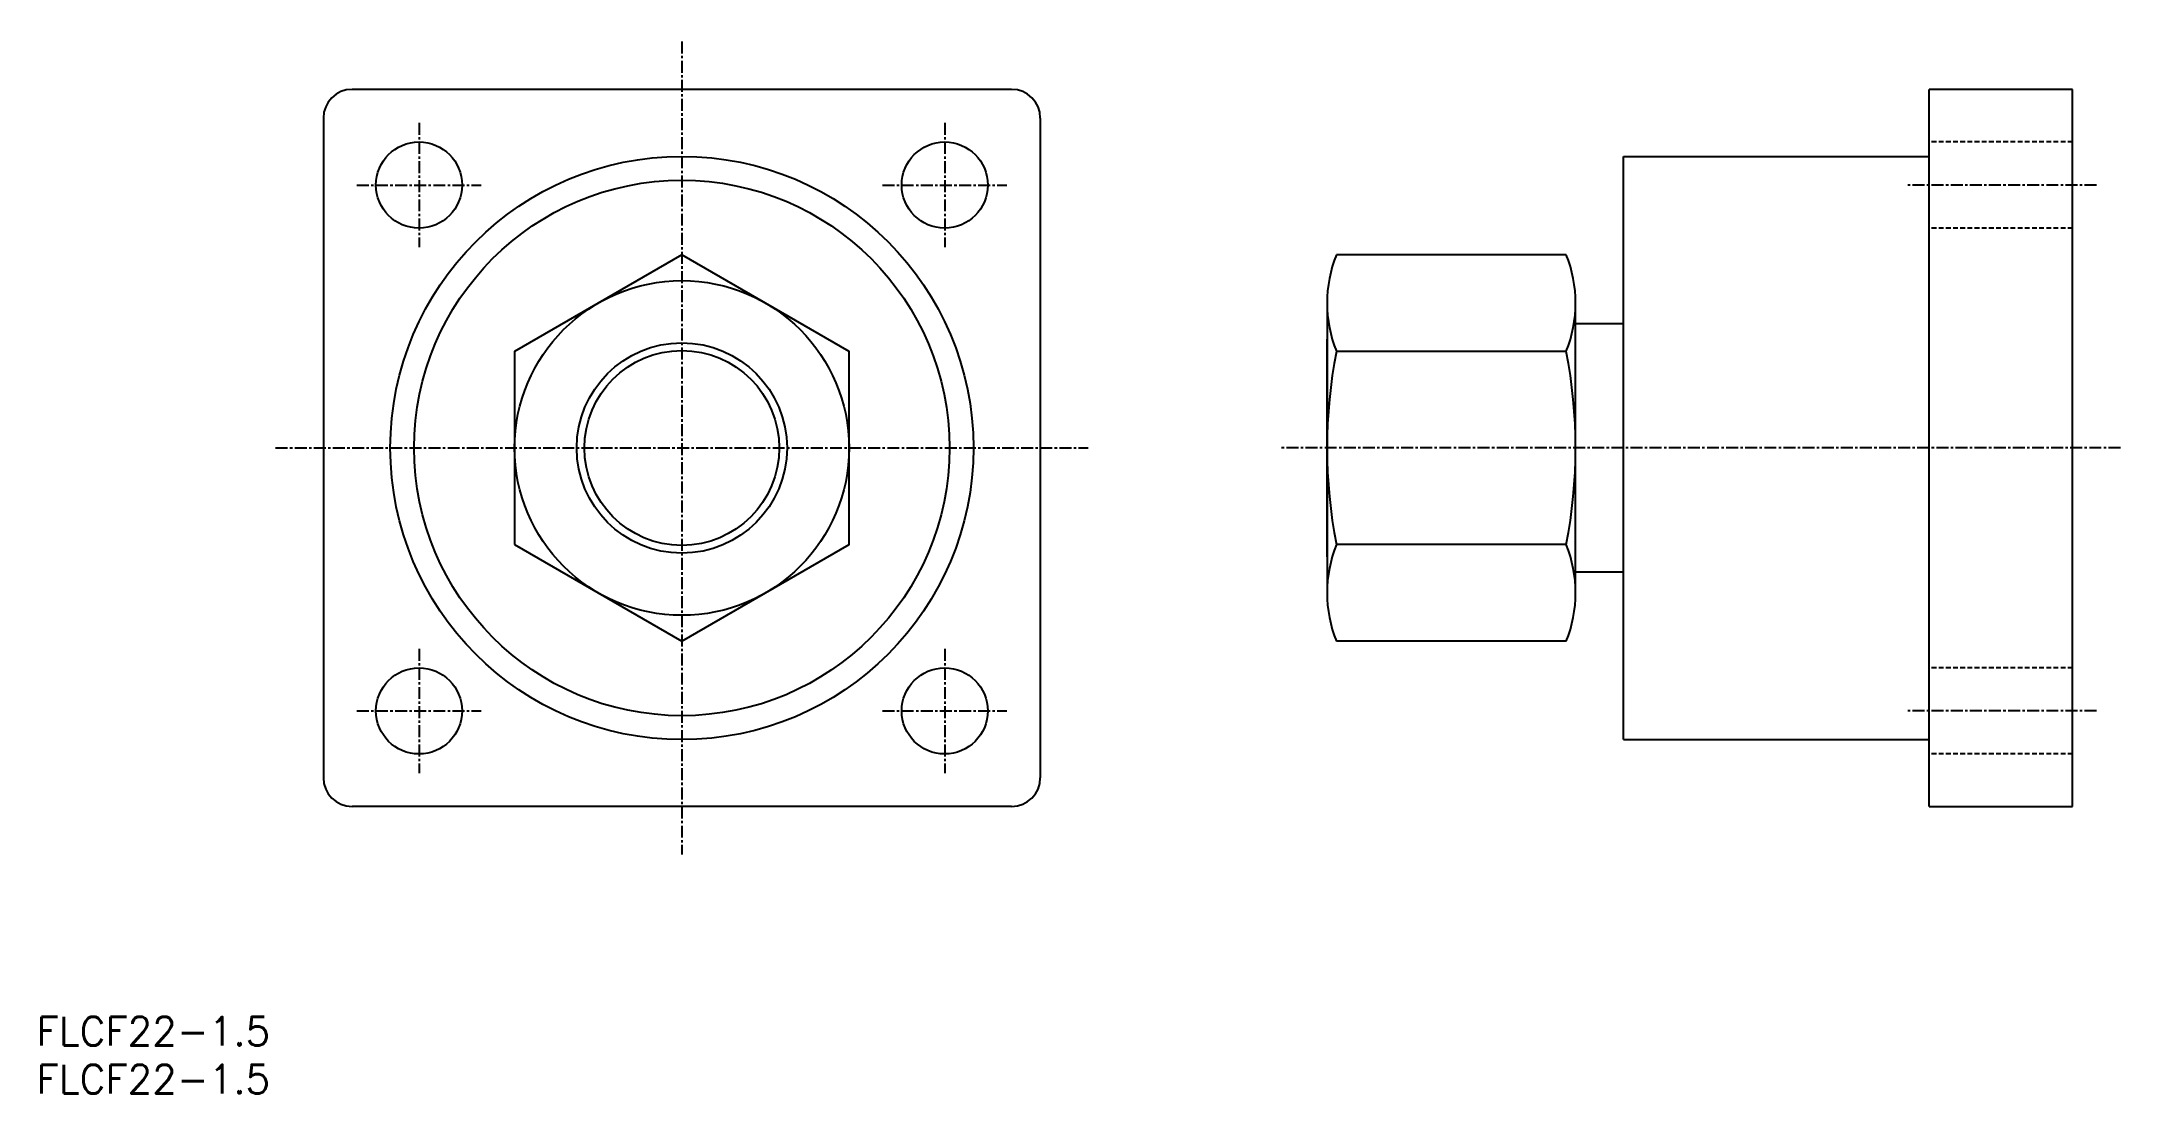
# Model space of a CAD drawing. Extents: x 1 to 218, y 0 to 110.
import ezdxf

# ---------------------------------------------------------------- set-up
doc = ezdxf.new("R2010")
doc.units = 0
doc.linetypes.add('CENTER', pattern=[2, 1.25, -0.25, 0.25, -0.25])
doc.linetypes.add('DASHED', pattern=[0.75, 0.5, -0.25])
doc.layers.get('0').update_dxf_attribs({"linetype": 'CONTINUOUS'})
doc.layers.add('CENTER', color=1, linetype='CENTER')
doc.styles.get("Standard").update_dxf_attribs({"font": 'txt.shx'})

# ---------------------------------------------------------------- blocks, each defined once
blk = doc.blocks.new('*U11')
at = {"color": 7, "linetype": 'CONTINUOUS'}
blk.add_text('FLCF22-1.5', height=3, dxfattribs=at).set_placement((0, 0))
blk = doc.blocks.new('*U12')
at = {"color": 7, "linetype": 'CONTINUOUS'}
blk.add_text('FLCF22-1.5', height=3, dxfattribs=at).set_placement((0, 5))

msp = doc.modelspace()

# ---------------------------------------------------------------- linework, layer by layer
at = {"color": 7, "linetype": 'CONTINUOUS'}
for p, q in [((102, 105), (33, 105)), ((198, 30), (198, 105)), ((213, 105), (198, 105)), ((213, 30), (213, 105)), ((30, 102), (30, 33)), ((105, 102), (105, 33)), ((166, 37), (166, 98)), ((166, 98), (198, 98)), ((160.03, 87.71), (135.97, 87.71)), ((135, 82.66), (135, 52.34)), ((135, 82.66), (135, 77.6)), ((161, 52.34), (161, 82.66)), ((166, 80.5), (161, 80.5)), ((135, 56.13), (135, 78.87)), ((160.03, 77.6), (135.97, 77.6)), ((160.03, 57.4), (135.97, 57.4)), ((166, 54.5), (161, 54.5)), ((160.03, 47.29), (135.97, 47.29)), ((166, 37), (198, 37)), ((102, 30), (33, 30)), ((198, 30), (213, 30))]:
    msp.add_line(p, q, dxfattribs=at)
at = {"color": 3, "linetype": 'DASHED'}
for p, q in [((213, 99.5), (198, 99.5)), ((213, 90.5), (198, 90.5)), ((213, 44.5), (198, 44.5)), ((213, 35.5), (198, 35.5))]:
    msp.add_line(p, q, dxfattribs=at)
at = {"color": 7, "linetype": 'CONTINUOUS'}
msp.add_lwpolyline([(50, 57.4), (67.5, 47.29), (85, 57.4), (85, 77.6), (67.5, 87.71), (50, 77.6)], close=True, dxfattribs=at)
for centre, radius in [((40, 95), 4.5), ((67.5, 67.5), 30.5), ((95, 95), 4.5), ((67.5, 67.5), 28), ((67.5, 67.5), 17.5), ((67.5, 67.5), 10.19), ((40, 40), 4.5), ((95, 40), 4.5)]:
    msp.add_circle(centre, radius, dxfattribs=at)
at = {"color": 3, "linetype": 'CONTINUOUS'}
msp.add_circle((67.5, 67.5), 11, dxfattribs=at)
at = {"color": 7, "linetype": 'CONTINUOUS'}
for centre, radius, start, end in [((33, 102), 3, 90, 180), ((102, 102), 3, 0, 90), ((148.61, 82.66), 13.61, 158.2132, 201.7868), ((147.39, 82.66), 13.61, 338.2132, 21.7868), ((187.99, 67.5), 52.99, 169.0073, 190.9927), ((108.01, 67.5), 52.99, 349.0073, 10.9927), ((148.61, 52.34), 13.61, 158.2132, 201.7868), ((147.39, 52.34), 13.61, 338.2132, 21.7868), ((33, 33), 3, 180, 270), ((102, 33), 3, 270, 0)]:
    msp.add_arc(centre, radius, start, end, dxfattribs=at)
at = {"layer": 'CENTER', "color": 1, "linetype": 'CENTER'}
for p, q in [((67.5, 110), (67.5, 25)), ((40, 101.5), (40, 88.5)), ((95, 101.5), (95, 88.5)), ((33.5, 95), (46.5, 95)), ((88.5, 95), (101.5, 95)), ((215.5, 95), (195.5, 95)), ((25, 67.5), (110, 67.5)), ((218, 67.5), (130, 67.5)), ((40, 46.5), (40, 33.5)), ((95, 46.5), (95, 33.5)), ((33.5, 40), (46.5, 40)), ((88.5, 40), (101.5, 40)), ((215.5, 40), (195.5, 40))]:
    msp.add_line(p, q, dxfattribs=at)

# ---------------------------------------------------------------- block references
at = {"color": 7, "linetype": 'CONTINUOUS'}
for name in ['*U12', '*U11']:
    msp.add_blockref(name, (0, 0), dxfattribs=at)

doc.saveas('drawing.dxf')
